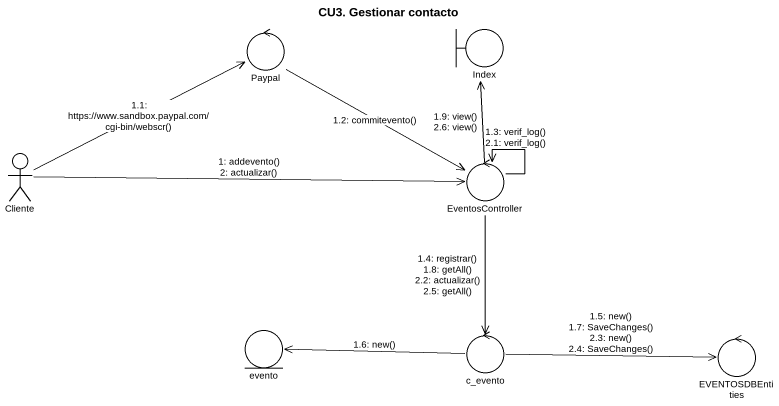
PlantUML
@startuml
title CU3. Gestionar contacto
control Paypal
boundary Index
actor Cliente
control EventosController
entity evento
control c_evento
control EVENTOSDBEntities
Cliente -right-> EventosController : 1: addevento()\n2: actualizar()
Cliente -right-> Paypal : 1.1: https://www.sandbox.paypal.com/cgi-bin/webscr()
Paypal -right-> EventosController : 1.2: commitevento()
EventosController --> EventosController : 1.3: verif_log()\n2.1: verif_log()
EventosController --> c_evento : 1.4: registrar()\n1.8: getAll()\n2.2: actualizar()\n2.5: getAll()
c_evento -right-> EVENTOSDBEntities : 1.5: new()\n1.7: SaveChanges()\n2.3: new()\n2.4: SaveChanges()
c_evento -left-> evento : 1.6: new()
EventosController -up-> Index : 1.9: view()\n2.6: view()
@enduml
